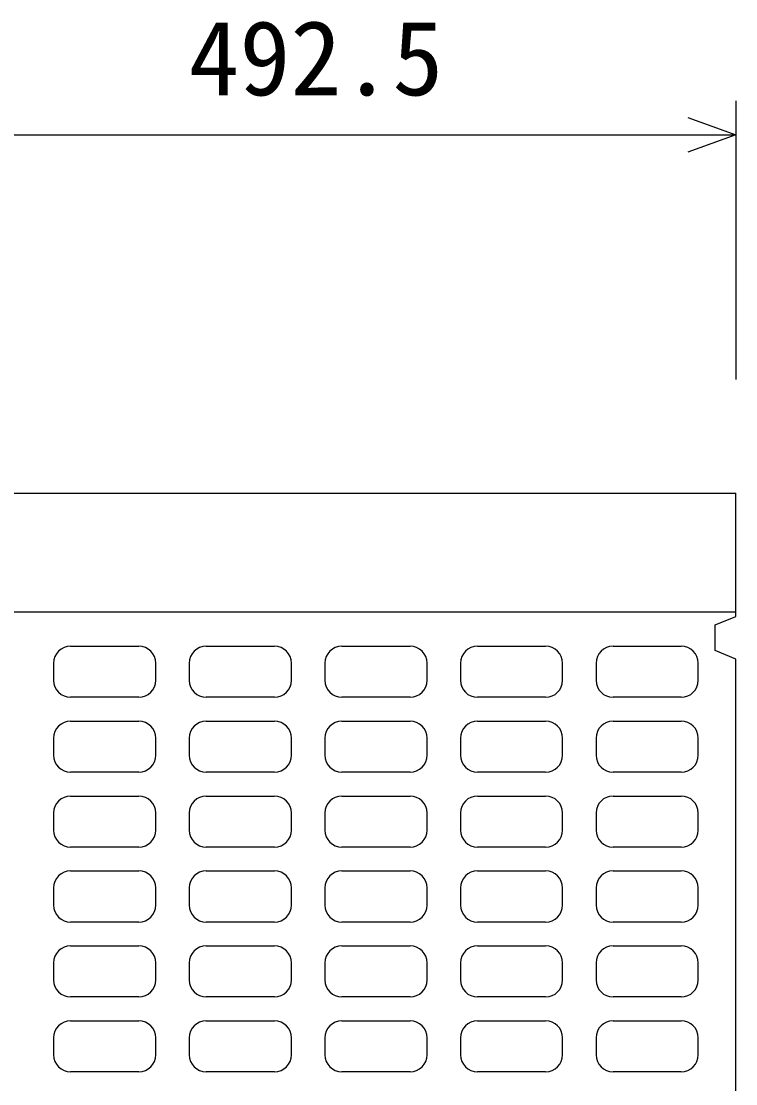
# Model space of a CAD drawing. Units: millimetres, scale not verified. Extents: x -16800 to 16800, y -5940 to 5940.
# Drawn here: x -7863 to -7444, y 3717 to 4341 of the extents above; entities that cross this region are included whole.
import ezdxf
from ezdxf.enums import TextEntityAlignment as Align

# ---------------------------------------------------------------- set-up
doc = ezdxf.new("R2010")
doc.units = ezdxf.units.MM
doc.header["$LTSCALE"] = 20
for name, color, linetype, lineweight in [('0-0_DIM', 7, 'Continuous', 25), ('0-2_HATCH', 6, 'Continuous', 25), ('0-5_OUTLINE', 3, 'Continuous', 25)]:
    doc.layers.add(name, color=color, linetype=linetype, lineweight=lineweight)
doc.styles.add('ＭＳ ゴシック', font='')
doc.styles.get('ＭＳ ゴシック').set_extended_font_data('MS Gothic')

msp = doc.modelspace()

# ---------------------------------------------------------------- linework, layer by layer
at = {"layer": '0-0_DIM'}
for p, q in [((-7443.72, 4294.36), (-7443.72, 4130.6)), ((-7936.22, 4274.36), (-7443.72, 4274.36))]:
    msp.add_line(p, q, dxfattribs=at)
msp.add_lwpolyline([(-7471.91, 4284.62), (-7443.72, 4274.36), (-7471.91, 4264.1)], dxfattribs=at)
at = {"layer": '0-2_HATCH'}
for p, q in [((-7834.12, 3973.93), (-7794.12, 3973.93)), ((-7754.52, 3973.93), (-7714.52, 3973.93)), ((-7674.92, 3973.93), (-7634.92, 3973.93)), ((-7595.32, 3973.93), (-7555.32, 3973.93)), ((-7515.72, 3973.93), (-7475.72, 3973.93)), ((-7844.12, 3963.93), (-7844.12, 3953.93)), ((-7784.12, 3953.93), (-7784.12, 3963.93)), ((-7764.52, 3963.93), (-7764.52, 3953.93)), ((-7704.52, 3953.93), (-7704.52, 3963.93)), ((-7684.92, 3963.93), (-7684.92, 3953.93)), ((-7624.92, 3953.93), (-7624.92, 3963.93)), ((-7605.32, 3963.93), (-7605.32, 3953.93)), ((-7545.32, 3953.93), (-7545.32, 3963.93)), ((-7525.72, 3963.93), (-7525.72, 3953.93)), ((-7465.72, 3953.93), (-7465.72, 3963.93)), ((-7794.12, 3943.93), (-7834.12, 3943.93)), ((-7714.52, 3943.93), (-7754.52, 3943.93)), ((-7634.92, 3943.93), (-7674.92, 3943.93)), ((-7555.32, 3943.93), (-7595.32, 3943.93)), ((-7475.72, 3943.93), (-7515.72, 3943.93)), ((-7834.12, 3929.93), (-7794.12, 3929.93)), ((-7754.52, 3929.93), (-7714.52, 3929.93)), ((-7674.92, 3929.93), (-7634.92, 3929.93)), ((-7595.32, 3929.93), (-7555.32, 3929.93)), ((-7515.72, 3929.93), (-7475.72, 3929.93)), ((-7844.12, 3919.93), (-7844.12, 3909.93)), ((-7784.12, 3909.93), (-7784.12, 3919.93)), ((-7764.52, 3919.93), (-7764.52, 3909.93)), ((-7704.52, 3909.93), (-7704.52, 3919.93)), ((-7684.92, 3919.93), (-7684.92, 3909.93)), ((-7624.92, 3909.93), (-7624.92, 3919.93)), ((-7605.32, 3919.93), (-7605.32, 3909.93)), ((-7545.32, 3909.93), (-7545.32, 3919.93)), ((-7525.72, 3919.93), (-7525.72, 3909.93)), ((-7465.72, 3909.93), (-7465.72, 3919.93)), ((-7794.12, 3899.93), (-7834.12, 3899.93)), ((-7714.52, 3899.93), (-7754.52, 3899.93)), ((-7634.92, 3899.93), (-7674.92, 3899.93)), ((-7555.32, 3899.93), (-7595.32, 3899.93)), ((-7475.72, 3899.93), (-7515.72, 3899.93)), ((-7834.12, 3885.93), (-7794.12, 3885.93)), ((-7754.52, 3885.93), (-7714.52, 3885.93)), ((-7674.92, 3885.93), (-7634.92, 3885.93)), ((-7595.32, 3885.93), (-7555.32, 3885.93)), ((-7515.72, 3885.93), (-7475.72, 3885.93)), ((-7844.12, 3875.93), (-7844.12, 3865.93)), ((-7784.12, 3865.93), (-7784.12, 3875.93)), ((-7764.52, 3875.93), (-7764.52, 3865.93)), ((-7704.52, 3865.93), (-7704.52, 3875.93)), ((-7684.92, 3875.93), (-7684.92, 3865.93)), ((-7624.92, 3865.93), (-7624.92, 3875.93)), ((-7605.32, 3875.93), (-7605.32, 3865.93)), ((-7545.32, 3865.93), (-7545.32, 3875.93)), ((-7525.72, 3875.93), (-7525.72, 3865.93)), ((-7465.72, 3865.93), (-7465.72, 3875.93)), ((-7794.12, 3855.93), (-7834.12, 3855.93)), ((-7714.52, 3855.93), (-7754.52, 3855.93)), ((-7634.92, 3855.93), (-7674.92, 3855.93)), ((-7555.32, 3855.93), (-7595.32, 3855.93)), ((-7475.72, 3855.93), (-7515.72, 3855.93)), ((-7834.12, 3841.93), (-7794.12, 3841.93)), ((-7754.52, 3841.93), (-7714.52, 3841.93)), ((-7674.92, 3841.93), (-7634.92, 3841.93)), ((-7595.32, 3841.93), (-7555.32, 3841.93)), ((-7515.72, 3841.93), (-7475.72, 3841.93)), ((-7844.12, 3831.93), (-7844.12, 3821.93)), ((-7784.12, 3821.93), (-7784.12, 3831.93)), ((-7764.52, 3831.93), (-7764.52, 3821.93)), ((-7704.52, 3821.93), (-7704.52, 3831.93)), ((-7684.92, 3831.93), (-7684.92, 3821.93)), ((-7624.92, 3821.93), (-7624.92, 3831.93)), ((-7605.32, 3831.93), (-7605.32, 3821.93)), ((-7545.32, 3821.93), (-7545.32, 3831.93)), ((-7525.72, 3831.93), (-7525.72, 3821.93)), ((-7465.72, 3821.93), (-7465.72, 3831.93)), ((-7794.12, 3811.93), (-7834.12, 3811.93)), ((-7714.52, 3811.93), (-7754.52, 3811.93)), ((-7634.92, 3811.93), (-7674.92, 3811.93)), ((-7555.32, 3811.93), (-7595.32, 3811.93)), ((-7475.72, 3811.93), (-7515.72, 3811.93)), ((-7834.12, 3797.93), (-7794.12, 3797.93)), ((-7754.52, 3797.93), (-7714.52, 3797.93)), ((-7674.92, 3797.93), (-7634.92, 3797.93)), ((-7595.32, 3797.93), (-7555.32, 3797.93)), ((-7515.72, 3797.93), (-7475.72, 3797.93)), ((-7844.12, 3787.93), (-7844.12, 3777.93)), ((-7784.12, 3777.93), (-7784.12, 3787.93)), ((-7764.52, 3787.93), (-7764.52, 3777.93)), ((-7704.52, 3777.93), (-7704.52, 3787.93)), ((-7684.92, 3787.93), (-7684.92, 3777.93)), ((-7624.92, 3777.93), (-7624.92, 3787.93)), ((-7605.32, 3787.93), (-7605.32, 3777.93)), ((-7545.32, 3777.93), (-7545.32, 3787.93)), ((-7525.72, 3787.93), (-7525.72, 3777.93)), ((-7465.72, 3777.93), (-7465.72, 3787.93)), ((-7794.12, 3767.93), (-7834.12, 3767.93)), ((-7714.52, 3767.93), (-7754.52, 3767.93)), ((-7634.92, 3767.93), (-7674.92, 3767.93)), ((-7555.32, 3767.93), (-7595.32, 3767.93)), ((-7475.72, 3767.93), (-7515.72, 3767.93)), ((-7834.12, 3753.93), (-7794.12, 3753.93)), ((-7754.52, 3753.93), (-7714.52, 3753.93)), ((-7674.92, 3753.93), (-7634.92, 3753.93)), ((-7595.32, 3753.93), (-7555.32, 3753.93)), ((-7515.72, 3753.93), (-7475.72, 3753.93)), ((-7844.12, 3743.93), (-7844.12, 3733.93)), ((-7784.12, 3733.93), (-7784.12, 3743.93)), ((-7764.52, 3743.93), (-7764.52, 3733.93)), ((-7704.52, 3733.93), (-7704.52, 3743.93)), ((-7684.92, 3743.93), (-7684.92, 3733.93)), ((-7624.92, 3733.93), (-7624.92, 3743.93)), ((-7605.32, 3743.93), (-7605.32, 3733.93)), ((-7545.32, 3733.93), (-7545.32, 3743.93)), ((-7525.72, 3743.93), (-7525.72, 3733.93)), ((-7465.72, 3733.93), (-7465.72, 3743.93)), ((-7794.12, 3723.93), (-7834.12, 3723.93)), ((-7714.52, 3723.93), (-7754.52, 3723.93)), ((-7634.92, 3723.93), (-7674.92, 3723.93)), ((-7555.32, 3723.93), (-7595.32, 3723.93)), ((-7475.72, 3723.93), (-7515.72, 3723.93))]:
    msp.add_line(p, q, dxfattribs=at)
for centre, start, end in [((-7834.12, 3963.93), 90, 180), ((-7794.12, 3963.93), 0, 90), ((-7754.52, 3963.93), 90, 180), ((-7714.52, 3963.93), 0, 90), ((-7674.92, 3963.93), 90, 180), ((-7634.92, 3963.93), 0, 90), ((-7595.32, 3963.93), 90, 180), ((-7555.32, 3963.93), 0, 90), ((-7515.72, 3963.93), 90, 180), ((-7475.72, 3963.93), 0, 90), ((-7834.12, 3953.93), 180, 270), ((-7794.12, 3953.93), 270, 0), ((-7754.52, 3953.93), 180, 270), ((-7714.52, 3953.93), 270, 0), ((-7674.92, 3953.93), 180, 270), ((-7634.92, 3953.93), 270, 0), ((-7595.32, 3953.93), 180, 270), ((-7555.32, 3953.93), 270, 0), ((-7515.72, 3953.93), 180, 270), ((-7475.72, 3953.93), 270, 0), ((-7834.12, 3919.93), 90, 180), ((-7794.12, 3919.93), 0, 90), ((-7754.52, 3919.93), 90, 180), ((-7714.52, 3919.93), 0, 90), ((-7674.92, 3919.93), 90, 180), ((-7634.92, 3919.93), 0, 90), ((-7595.32, 3919.93), 90, 180), ((-7555.32, 3919.93), 0, 90), ((-7515.72, 3919.93), 90, 180), ((-7475.72, 3919.93), 0, 90), ((-7834.12, 3909.93), 180, 270), ((-7794.12, 3909.93), 270, 0), ((-7754.52, 3909.93), 180, 270), ((-7714.52, 3909.93), 270, 0), ((-7674.92, 3909.93), 180, 270), ((-7634.92, 3909.93), 270, 0), ((-7595.32, 3909.93), 180, 270), ((-7555.32, 3909.93), 270, 0), ((-7515.72, 3909.93), 180, 270), ((-7475.72, 3909.93), 270, 0), ((-7834.12, 3875.93), 90, 180), ((-7794.12, 3875.93), 0, 90), ((-7754.52, 3875.93), 90, 180), ((-7714.52, 3875.93), 0, 90), ((-7674.92, 3875.93), 90, 180), ((-7634.92, 3875.93), 0, 90), ((-7595.32, 3875.93), 90, 180), ((-7555.32, 3875.93), 0, 90), ((-7515.72, 3875.93), 90, 180), ((-7475.72, 3875.93), 0, 90), ((-7834.12, 3865.93), 180, 270), ((-7794.12, 3865.93), 270, 0), ((-7754.52, 3865.93), 180, 270), ((-7714.52, 3865.93), 270, 0), ((-7674.92, 3865.93), 180, 270), ((-7634.92, 3865.93), 270, 0), ((-7595.32, 3865.93), 180, 270), ((-7555.32, 3865.93), 270, 0), ((-7515.72, 3865.93), 180, 270), ((-7475.72, 3865.93), 270, 0), ((-7834.12, 3831.93), 90, 180), ((-7794.12, 3831.93), 0, 90), ((-7754.52, 3831.93), 90, 180), ((-7714.52, 3831.93), 0, 90), ((-7674.92, 3831.93), 90, 180), ((-7634.92, 3831.93), 0, 90), ((-7595.32, 3831.93), 90, 180), ((-7555.32, 3831.93), 0, 90), ((-7515.72, 3831.93), 90, 180), ((-7475.72, 3831.93), 0, 90), ((-7834.12, 3821.93), 180, 270), ((-7794.12, 3821.93), 270, 0), ((-7754.52, 3821.93), 180, 270), ((-7714.52, 3821.93), 270, 0), ((-7674.92, 3821.93), 180, 270), ((-7634.92, 3821.93), 270, 0), ((-7595.32, 3821.93), 180, 270), ((-7555.32, 3821.93), 270, 0), ((-7515.72, 3821.93), 180, 270), ((-7475.72, 3821.93), 270, 0), ((-7834.12, 3787.93), 90, 180), ((-7794.12, 3787.93), 0, 90), ((-7754.52, 3787.93), 90, 180), ((-7714.52, 3787.93), 0, 90), ((-7674.92, 3787.93), 90, 180), ((-7634.92, 3787.93), 0, 90), ((-7595.32, 3787.93), 90, 180), ((-7555.32, 3787.93), 0, 90), ((-7515.72, 3787.93), 90, 180), ((-7475.72, 3787.93), 0, 90), ((-7834.12, 3777.93), 180, 270), ((-7794.12, 3777.93), 270, 0), ((-7754.52, 3777.93), 180, 270), ((-7714.52, 3777.93), 270, 0), ((-7674.92, 3777.93), 180, 270), ((-7634.92, 3777.93), 270, 0), ((-7595.32, 3777.93), 180, 270), ((-7555.32, 3777.93), 270, 0), ((-7515.72, 3777.93), 180, 270), ((-7475.72, 3777.93), 270, 0), ((-7834.12, 3743.93), 90, 180), ((-7794.12, 3743.93), 0, 90), ((-7754.52, 3743.93), 90, 180), ((-7714.52, 3743.93), 0, 90), ((-7674.92, 3743.93), 90, 180), ((-7634.92, 3743.93), 0, 90), ((-7595.32, 3743.93), 90, 180), ((-7555.32, 3743.93), 0, 90), ((-7515.72, 3743.93), 90, 180), ((-7475.72, 3743.93), 0, 90), ((-7834.12, 3733.93), 180, 270), ((-7794.12, 3733.93), 270, 0), ((-7754.52, 3733.93), 180, 270), ((-7714.52, 3733.93), 270, 0), ((-7674.92, 3733.93), 180, 270), ((-7634.92, 3733.93), 270, 0), ((-7595.32, 3733.93), 180, 270), ((-7555.32, 3733.93), 270, 0), ((-7515.72, 3733.93), 180, 270), ((-7475.72, 3733.93), 270, 0)]:
    msp.add_arc(centre, 10, start, end, dxfattribs=at)
at = {"layer": '0-5_OUTLINE'}
for p, q in [((-9443.72, 4063.93), (-7443.72, 4063.93)), ((-7443.72, 3991.43), (-7443.72, 4063.93)), ((-7443.72, 3993.93), (-9443.72, 3993.93)), ((-7455.72, 3986.43), (-7443.72, 3991.43)), ((-7455.72, 3971.43), (-7455.72, 3986.43)), ((-7443.72, 3966.43), (-7455.72, 3971.43)), ((-7443.72, 3191.43), (-7443.72, 3966.43))]:
    msp.add_line(p, q, dxfattribs=at)

# ---------------------------------------------------------------- texts
at = {"layer": '0-0_DIM', "style": 'ＭＳ ゴシック'}
msp.add_text('492.5', height=43.99, dxfattribs=at).set_placement((-7764.97, 4284.36), align=Align.BOTTOM_LEFT)

doc.saveas('drawing.dxf')
